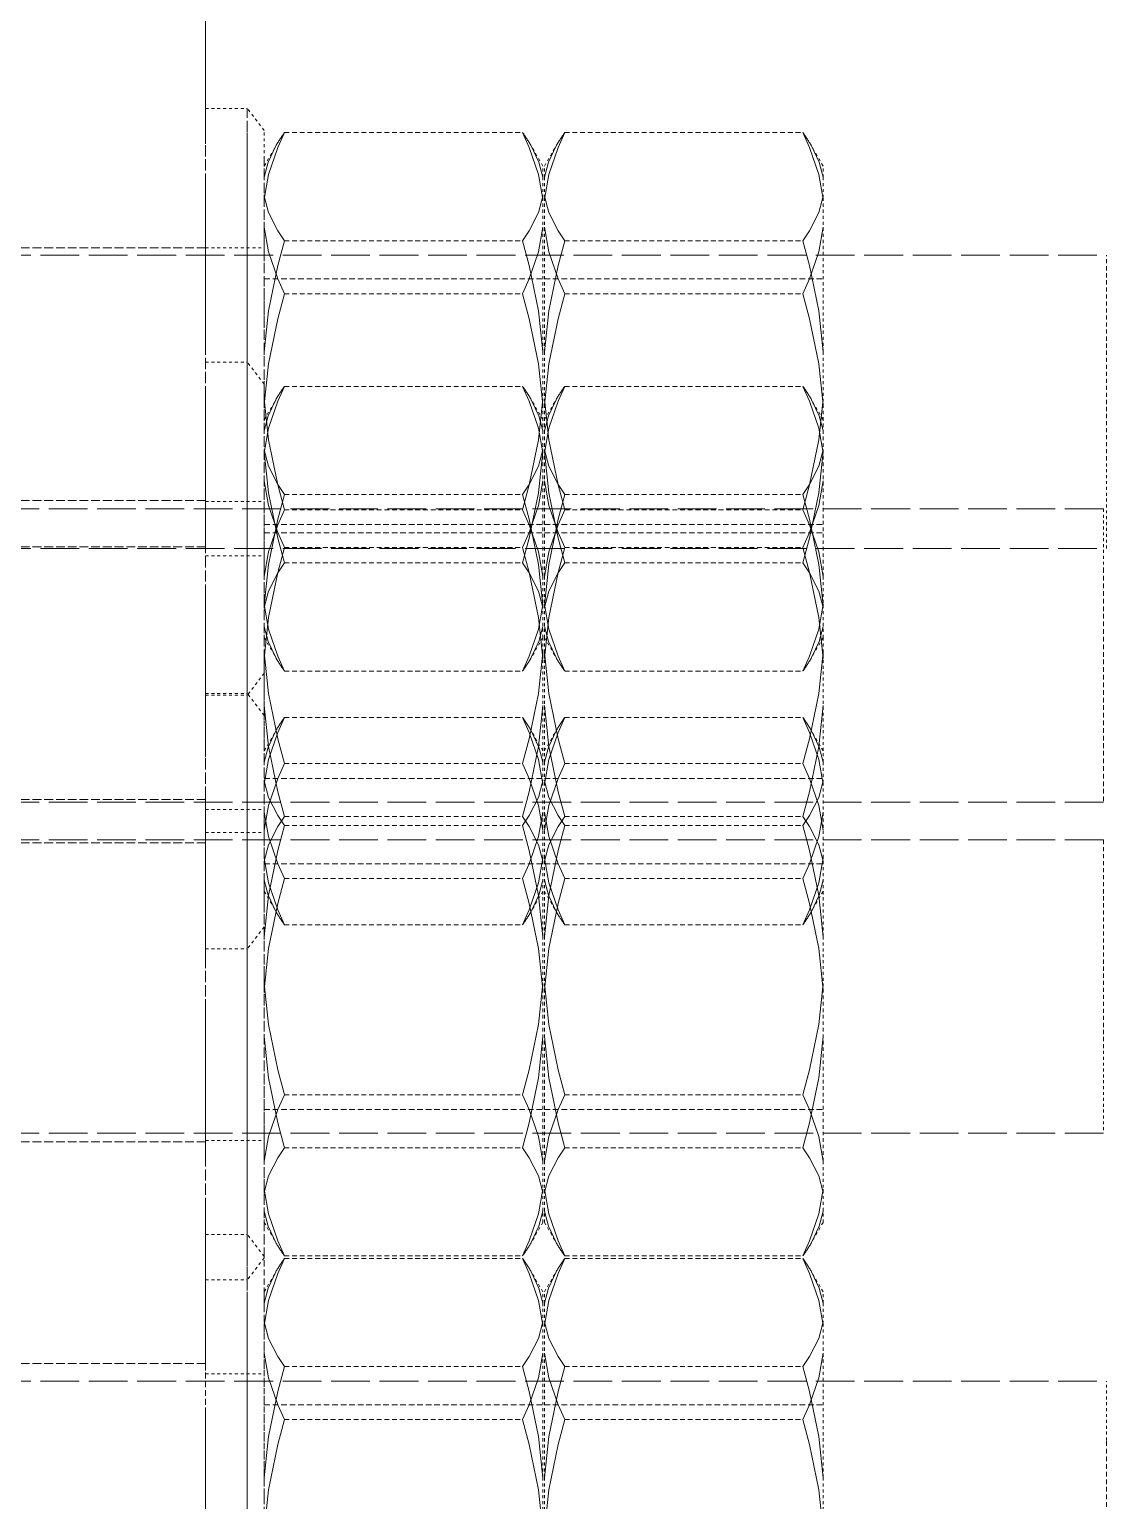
# Model space of a CAD drawing. Header units: millimetres. Extents: x 1723 to 33835, y 1764 to 24472.
# Drawn here: x 13416.9 to 13453.6, y 11437.4 to 11487.5 of the extents above; entities that cross this region are included whole.
import ezdxf

# ---------------------------------------------------------------- set-up
doc = ezdxf.new("R2010")
doc.units = ezdxf.units.MM
doc.linetypes.add('DASHED', pattern=[15, 12, -3])

# ---------------------------------------------------------------- blocks, each defined once
blk = doc.blocks.new('A$C637D7238')
at = {"color": 7, "linetype": 'DASHED', "lineweight": 13, "ltscale": 0.464721}
blk.add_line((213.301, 1132.197), (213.301, 1411.03), dxfattribs=at)
at = {"color": 7, "linetype": 'DASHED', "lineweight": 13, "ltscale": 0.001383}
for p, q in [((213.301, 1404.432), (213.301, 1405.262)), ((213.301, 1384.491), (213.301, 1385.321))]:
    blk.add_line(p, q, dxfattribs=at)
at = {"color": 7, "linetype": 'DASHED', "lineweight": 13, "ltscale": 0.002374}
for p, q in [((213.301, 1405.262), (214.725, 1405.262)), ((213.301, 1396.611), (214.725, 1396.611)), ((213.301, 1385.321), (214.725, 1385.321)), ((213.301, 1385.262), (214.725, 1385.262)), ((213.301, 1376.611), (214.725, 1376.611)), ((213.301, 1366.873), (214.725, 1366.873)), ((213.301, 1365.321), (214.725, 1365.321))]:
    blk.add_line(p, q, dxfattribs=at)
at = {"color": 7, "linetype": 'DASHED', "lineweight": 13, "ltscale": 0.031951}
for p, q in [((214.725, 1386.091), (214.725, 1405.262)), ((213.301, 1385.262), (213.301, 1404.432)), ((214.725, 1385.262), (214.725, 1404.432))]:
    blk.add_line(p, q, dxfattribs=at)
at = {"color": 7, "linetype": 'DASHED', "lineweight": 13, "ltscale": 0.001576}
for p, q in [((215.301, 1404.512), (214.725, 1405.262)), ((215.301, 1395.861), (214.725, 1396.611)), ((215.301, 1386.012), (214.725, 1385.262)), ((215.301, 1377.361), (214.725, 1376.611)), ((215.301, 1366.123), (214.725, 1366.873)), ((215.301, 1366.071), (214.725, 1365.321))]:
    blk.add_line(p, q, dxfattribs=at)
at = {"color": 7, "linetype": 'DASHED', "lineweight": 13, "ltscale": 0.001279}
for p, q in [((215.301, 1403.744), (215.301, 1404.512)), ((215.301, 1383.803), (215.301, 1384.571))]:
    blk.add_line(p, q, dxfattribs=at)
at = {"color": 7, "linetype": 'DASHED', "lineweight": 13, "ltscale": 0.013529}
for p, q in [((215.992, 1404.44), (224.109, 1404.44)), ((225.55, 1404.44), (233.667, 1404.44)), ((215.992, 1400.756), (224.109, 1400.756)), ((225.55, 1400.756), (233.667, 1400.756)), ((215.992, 1398.946), (224.109, 1398.946)), ((225.55, 1398.946), (233.667, 1398.946)), ((215.992, 1395.789), (224.109, 1395.789)), ((225.55, 1395.789), (233.667, 1395.789)), ((215.992, 1392.105), (224.109, 1392.105)), ((225.55, 1392.105), (233.667, 1392.105)), ((215.992, 1391.578), (224.109, 1391.578)), ((225.55, 1391.578), (233.667, 1391.578)), ((215.992, 1390.295), (224.109, 1390.295)), ((225.55, 1390.295), (233.667, 1390.295)), ((215.992, 1389.767), (224.109, 1389.767)), ((225.55, 1389.767), (233.667, 1389.767)), ((215.992, 1386.083), (224.109, 1386.083)), ((225.55, 1386.083), (233.667, 1386.083)), ((215.992, 1384.499), (224.109, 1384.499)), ((225.55, 1384.499), (233.667, 1384.499)), ((215.992, 1382.927), (224.109, 1382.927)), ((225.55, 1382.927), (233.667, 1382.927)), ((215.992, 1381.117), (224.109, 1381.117)), ((225.55, 1381.117), (233.667, 1381.117)), ((215.992, 1380.815), (224.109, 1380.815)), ((225.55, 1380.815), (233.667, 1380.815)), ((215.992, 1379.005), (224.109, 1379.005)), ((225.55, 1379.005), (233.667, 1379.005)), ((215.992, 1377.433), (224.109, 1377.433)), ((225.55, 1377.433), (233.667, 1377.433)), ((215.992, 1371.636), (224.109, 1371.636)), ((225.55, 1371.636), (233.667, 1371.636)), ((215.992, 1369.826), (224.109, 1369.826)), ((225.55, 1369.826), (233.667, 1369.826)), ((215.992, 1366.142), (224.109, 1366.142)), ((215.992, 1366.051), (224.109, 1366.051)), ((225.55, 1366.142), (233.667, 1366.142)), ((225.55, 1366.051), (233.667, 1366.051)), ((215.992, 1362.367), (224.109, 1362.367)), ((225.55, 1362.367), (233.667, 1362.367)), ((215.992, 1360.557), (224.109, 1360.557)), ((225.55, 1360.557), (233.667, 1360.557))]:
    blk.add_line(p, q, dxfattribs=at)
at = {"color": 7, "linetype": 'DASHED', "lineweight": 13, "ltscale": 0.001316}
for p, q in [((215.301, 1403.302), (215.696, 1403.986)), ((224.801, 1403.302), (224.406, 1403.986)), ((224.858, 1403.302), (225.253, 1403.986)), ((234.358, 1403.302), (233.964, 1403.986)), ((215.301, 1394.651), (215.696, 1395.335)), ((224.801, 1394.651), (224.406, 1395.335)), ((224.858, 1394.651), (225.253, 1395.335)), ((234.358, 1394.651), (233.964, 1395.335)), ((215.301, 1387.221), (215.696, 1386.538)), ((224.801, 1387.221), (224.406, 1386.538)), ((224.858, 1387.221), (225.253, 1386.538)), ((234.358, 1387.221), (233.964, 1386.538)), ((215.301, 1383.361), (215.696, 1384.045)), ((224.801, 1383.361), (224.406, 1384.045)), ((224.858, 1383.361), (225.253, 1384.045)), ((234.358, 1383.361), (233.964, 1384.045)), ((215.301, 1378.571), (215.696, 1377.887)), ((224.801, 1378.571), (224.406, 1377.887)), ((224.858, 1378.571), (225.253, 1377.887)), ((234.358, 1378.571), (233.964, 1377.887)), ((215.301, 1367.28), (215.696, 1366.596)), ((224.801, 1367.28), (224.406, 1366.596)), ((224.858, 1367.28), (225.253, 1366.596)), ((234.358, 1367.28), (233.964, 1366.596)), ((215.301, 1364.913), (215.696, 1365.597)), ((224.801, 1364.913), (224.406, 1365.597)), ((224.858, 1364.913), (225.253, 1365.597)), ((234.358, 1364.913), (233.964, 1365.597))]:
    blk.add_line(p, q, dxfattribs=at)
at = {"color": 7, "linetype": 'DASHED', "lineweight": 13, "ltscale": 0.029554}
for p, q in [((215.301, 1386.012), (215.301, 1403.744)), ((215.301, 1366.071), (215.301, 1383.803))]:
    blk.add_line(p, q, dxfattribs=at)
at = {"color": 7, "linetype": 'DASHED', "lineweight": 13, "ltscale": 0.000639343}
for p, q in [((215.301, 1402.918), (215.301, 1403.302)), ((224.801, 1402.918), (224.801, 1403.302)), ((224.858, 1402.918), (224.858, 1403.302)), ((234.358, 1402.918), (234.358, 1403.302)), ((215.301, 1364.529), (215.301, 1364.913)), ((224.801, 1364.529), (224.801, 1364.913)), ((224.858, 1364.529), (224.858, 1364.913)), ((234.358, 1364.529), (234.358, 1364.913))]:
    blk.add_line(p, q, dxfattribs=at)
at = {"color": 7, "linetype": 'DASHED', "lineweight": 13, "ltscale": 0.001068}
for p, q in [((215.301, 1402.918), (215.301, 1402.278)), ((224.801, 1402.918), (224.801, 1402.278)), ((224.858, 1402.918), (224.858, 1402.278)), ((234.358, 1402.918), (234.358, 1402.278)), ((215.301, 1364.529), (215.301, 1363.889)), ((224.801, 1364.529), (224.801, 1363.889)), ((224.858, 1364.529), (224.858, 1363.889)), ((234.358, 1364.529), (234.358, 1363.889))]:
    blk.add_line(p, q, dxfattribs=at)
at = {"color": 7, "linetype": 'DASHED', "lineweight": 13, "ltscale": 0.008855}
for p, q in [((215.301, 1396.964), (215.301, 1402.278)), ((224.801, 1396.964), (224.801, 1402.278)), ((224.858, 1396.964), (224.858, 1402.278)), ((234.358, 1396.964), (234.358, 1402.278)), ((215.301, 1377.024), (215.301, 1382.337)), ((224.801, 1377.024), (224.801, 1382.337)), ((224.858, 1377.024), (224.858, 1382.337)), ((234.358, 1377.024), (234.358, 1382.337)), ((215.301, 1358.576), (215.301, 1363.889)), ((224.801, 1358.576), (224.801, 1363.889)), ((224.858, 1358.576), (224.858, 1363.889)), ((234.358, 1358.576), (234.358, 1363.889))]:
    blk.add_line(p, q, dxfattribs=at)
at = {"color": 7, "linetype": 'DASHED', "lineweight": 13, "ltscale": 0.11017}
for p, q in [((177.923, 1400.262), (244.025, 1400.262)), ((177.923, 1390.261), (244.025, 1390.261)), ((177.923, 1361.873), (244.025, 1361.873))]:
    blk.add_line(p, q, dxfattribs=at)
at = {"color": 7, "linetype": 'DASHED', "lineweight": 13, "ltscale": 0.025}
for p, q in [((213.301, 1400.517), (198.301, 1400.517)), ((213.301, 1391.902), (198.301, 1391.902)), ((213.301, 1390.317), (198.301, 1390.317)), ((213.301, 1381.702), (198.301, 1381.702)), ((213.301, 1380.223), (198.301, 1380.223)), ((213.301, 1370.023), (198.301, 1370.023)), ((213.301, 1362.475), (198.301, 1362.475))]:
    blk.add_line(p, q, dxfattribs=at)
at = {"color": 7, "linetype": 'DASHED', "lineweight": 13, "ltscale": 0.003333}
for p, q in [((213.301, 1400.512), (215.301, 1400.512)), ((213.301, 1391.861), (215.301, 1391.861)), ((213.301, 1390.012), (215.301, 1390.012)), ((213.301, 1381.361), (215.301, 1381.361)), ((213.301, 1380.571), (215.301, 1380.571)), ((213.301, 1370.071), (215.301, 1370.071)), ((213.301, 1362.123), (215.301, 1362.123))]:
    blk.add_line(p, q, dxfattribs=at)
at = {"color": 7, "linetype": 'DASHED', "lineweight": 13, "ltscale": 0.011657}
for p, q in [((244.025, 1393.268), (244.025, 1400.262)), ((243.922, 1380.321), (243.922, 1373.326))]:
    blk.add_line(p, q, dxfattribs=at)
at = {"color": 7, "linetype": 'DASHED', "lineweight": 13, "ltscale": 0.015833}
for p, q in [((215.301, 1399.45), (224.801, 1399.45)), ((224.858, 1399.45), (234.358, 1399.45)), ((215.301, 1391.074), (224.801, 1391.074)), ((224.858, 1391.074), (234.358, 1391.074)), ((215.301, 1390.799), (224.801, 1390.799)), ((224.858, 1390.799), (234.358, 1390.799)), ((215.301, 1382.423), (224.801, 1382.423)), ((224.858, 1382.423), (234.358, 1382.423)), ((215.301, 1379.509), (224.801, 1379.509)), ((224.858, 1379.509), (234.358, 1379.509)), ((215.301, 1371.133), (224.801, 1371.133)), ((224.858, 1371.133), (234.358, 1371.133)), ((215.301, 1361.061), (224.801, 1361.061)), ((224.858, 1361.061), (234.358, 1361.061))]:
    blk.add_line(p, q, dxfattribs=at)
at = {"color": 7, "linetype": 'DASHED', "lineweight": 13, "ltscale": 0.030065}
for p, q in [((214.725, 1378.572), (214.725, 1396.611)), ((214.725, 1376.611), (214.725, 1394.65)), ((214.725, 1348.834), (214.725, 1366.873)), ((214.725, 1346.873), (214.725, 1364.912))]:
    blk.add_line(p, q, dxfattribs=at)
at = {"color": 7, "linetype": 'DASHED', "lineweight": 13, "ltscale": 0.00266}
for p, q in [((215.301, 1396.964), (215.301, 1395.369)), ((224.801, 1396.964), (224.801, 1395.369)), ((224.858, 1396.964), (224.858, 1395.369)), ((234.358, 1396.964), (234.358, 1395.369)), ((215.301, 1377.024), (215.301, 1375.428)), ((224.801, 1377.024), (224.801, 1375.428)), ((224.858, 1377.024), (224.858, 1375.428)), ((234.358, 1377.024), (234.358, 1375.428)), ((215.301, 1358.576), (215.301, 1356.98)), ((224.801, 1358.576), (224.801, 1356.98)), ((224.858, 1358.576), (224.858, 1356.98)), ((234.358, 1358.576), (234.358, 1356.98))]:
    blk.add_line(p, q, dxfattribs=at)
at = {"color": 7, "linetype": 'DASHED', "lineweight": 13, "ltscale": 0.010101}
for p, q in [((215.301, 1389.308), (215.301, 1395.369)), ((224.801, 1389.308), (224.801, 1395.369)), ((224.858, 1389.308), (224.858, 1395.369)), ((234.358, 1389.308), (234.358, 1395.369)), ((215.301, 1369.367), (215.301, 1375.428)), ((224.801, 1369.367), (224.801, 1375.428)), ((224.858, 1369.367), (224.858, 1375.428)), ((234.358, 1369.367), (234.358, 1375.428))]:
    blk.add_line(p, q, dxfattribs=at)
at = {"color": 7, "linetype": 'DASHED', "lineweight": 13, "ltscale": 0.00501}
for p, q in [((244.025, 1390.261), (244.025, 1393.268)), ((243.922, 1373.326), (243.922, 1370.321))]:
    blk.add_line(p, q, dxfattribs=at)
at = {"color": 7, "linetype": 'DASHED', "lineweight": 13, "ltscale": 0.11}
for p, q in [((243.922, 1391.611), (177.923, 1391.611)), ((243.922, 1381.611), (177.923, 1381.611)), ((243.922, 1380.321), (177.923, 1380.321)), ((243.922, 1370.321), (177.923, 1370.321))]:
    blk.add_line(p, q, dxfattribs=at)
at = {"color": 7, "linetype": 'DASHED', "lineweight": 13, "ltscale": 0.003377}
for p, q in [((243.922, 1391.611), (243.922, 1389.585)), ((244.025, 1359.847), (244.025, 1361.873))]:
    blk.add_line(p, q, dxfattribs=at)
at = {"color": 7, "linetype": 'DASHED', "lineweight": 13, "ltscale": 0.01329}
for p, q in [((243.922, 1389.585), (243.922, 1381.611)), ((244.025, 1351.873), (244.025, 1359.847))]:
    blk.add_line(p, q, dxfattribs=at)
at = {"color": 7, "linetype": 'DASHED', "lineweight": 13, "ltscale": 0.001592}
for p, q in [((215.301, 1389.308), (215.301, 1388.353)), ((224.801, 1389.308), (224.801, 1388.353)), ((224.858, 1389.308), (224.858, 1388.353)), ((234.358, 1389.308), (234.358, 1388.353)), ((215.301, 1369.367), (215.301, 1368.412)), ((224.801, 1369.367), (224.801, 1368.412)), ((224.858, 1369.367), (224.858, 1368.412)), ((234.358, 1369.367), (234.358, 1368.412))]:
    blk.add_line(p, q, dxfattribs=at)
at = {"color": 7, "linetype": 'DASHED', "lineweight": 13, "ltscale": 0.001886}
for p, q in [((215.301, 1387.221), (215.301, 1388.353)), ((224.801, 1387.221), (224.801, 1388.353)), ((224.858, 1387.221), (224.858, 1388.353)), ((234.358, 1387.221), (234.358, 1388.353)), ((215.301, 1367.28), (215.301, 1368.412)), ((224.801, 1367.28), (224.801, 1368.412)), ((224.858, 1367.28), (224.858, 1368.412)), ((234.358, 1367.28), (234.358, 1368.412))]:
    blk.add_line(p, q, dxfattribs=at)
at = {"color": 7, "linetype": 'DASHED', "lineweight": 13, "ltscale": 0.00083847}
for p, q in [((224.801, 1387.221), (224.801, 1386.718)), ((224.858, 1387.221), (224.858, 1386.718)), ((234.358, 1387.221), (234.358, 1386.718))]:
    blk.add_line(p, q, dxfattribs=at)
at = {"color": 7, "linetype": 'DASHED', "lineweight": 13, "ltscale": 0.003579}
blk.add_line((215.301, 1384.571), (215.301, 1386.718), dxfattribs=at)
at = {"color": 7, "linetype": 'DASHED', "lineweight": 13, "ltscale": 0.005596}
for p, q in [((224.801, 1383.361), (224.801, 1386.718)), ((224.858, 1383.361), (224.858, 1386.718)), ((234.358, 1383.361), (234.358, 1386.718))]:
    blk.add_line(p, q, dxfattribs=at)
at = {"color": 7, "linetype": 'DASHED', "lineweight": 13, "ltscale": 0.004212}
blk.add_line((215.301, 1383.484), (215.301, 1386.012), dxfattribs=at)
at = {"color": 7, "linetype": 'DASHED', "lineweight": 13, "ltscale": 0.000214767}
blk.add_line((213.301, 1385.132), (213.301, 1385.261), dxfattribs=at)
at = {"color": 7, "linetype": 'DASHED', "lineweight": 13, "ltscale": 0.03195}
for p, q in [((214.725, 1366.15), (214.725, 1385.321)), ((213.301, 1365.321), (213.301, 1384.491)), ((214.725, 1365.321), (214.725, 1384.491))]:
    blk.add_line(p, q, dxfattribs=at)
at = {"color": 7, "linetype": 'DASHED', "lineweight": 13, "ltscale": 0.001575}
blk.add_line((215.301, 1384.571), (214.725, 1385.321), dxfattribs=at)
at = {"color": 7, "linetype": 'DASHED', "lineweight": 13, "ltscale": 0.000639725}
for p, q in [((215.301, 1382.977), (215.301, 1383.361)), ((224.801, 1382.977), (224.801, 1383.361)), ((224.858, 1382.977), (224.858, 1383.361)), ((234.358, 1382.977), (234.358, 1383.361))]:
    blk.add_line(p, q, dxfattribs=at)
at = {"color": 7, "linetype": 'DASHED', "lineweight": 13, "ltscale": 0.001067}
for p, q in [((215.301, 1382.977), (215.301, 1382.337)), ((224.801, 1382.977), (224.801, 1382.337)), ((224.858, 1382.977), (224.858, 1382.337)), ((234.358, 1382.977), (234.358, 1382.337))]:
    blk.add_line(p, q, dxfattribs=at)
at = {"color": 7, "linetype": 'DASHED', "lineweight": 13, "ltscale": 0.017611}
blk.add_line((215.301, 1355.505), (215.301, 1366.071), dxfattribs=at)
at = {"color": 7, "linetype": 'DASHED', "lineweight": 13, "ltscale": 0.016544}
blk.add_line((213.301, 1355.394), (213.301, 1365.321), dxfattribs=at)
at = {"color": 7, "linetype": 'DASHED', "lineweight": 13}
for points in [[(215.301, 1402.17), (215.451, 1403.01), (215.763, 1403.932), (215.992, 1404.44)], [(224.801, 1402.17), (224.65, 1403.01), (224.338, 1403.932), (224.109, 1404.44)], [(224.858, 1402.17), (225.009, 1403.01), (225.321, 1403.932), (225.55, 1404.44)], [(234.358, 1402.17), (234.208, 1403.01), (233.896, 1403.932), (233.667, 1404.44)], [(215.301, 1402.918), (215.432, 1403.43), (215.696, 1403.986)], [(224.801, 1402.918), (224.669, 1403.43), (224.406, 1403.986)], [(224.858, 1402.918), (224.99, 1403.43), (225.253, 1403.986)], [(234.358, 1402.918), (234.227, 1403.43), (233.964, 1403.986)], [(215.301, 1402.278), (215.451, 1401.715), (215.763, 1401.096), (215.992, 1400.756)], [(224.801, 1402.278), (224.65, 1401.715), (224.338, 1401.096), (224.109, 1400.756)], [(224.858, 1402.278), (225.009, 1401.715), (225.321, 1401.096), (225.55, 1400.756)], [(234.358, 1402.278), (234.208, 1401.715), (233.896, 1401.096), (233.667, 1400.756)], [(215.301, 1401.215), (215.451, 1400.376), (215.763, 1399.454), (215.992, 1398.946)], [(224.801, 1401.215), (224.65, 1400.376), (224.338, 1399.454), (224.109, 1398.946)], [(224.858, 1401.215), (225.009, 1400.376), (225.321, 1399.454), (225.55, 1398.946)], [(234.358, 1401.215), (234.208, 1400.376), (233.896, 1399.454), (233.667, 1398.946)], [(215.301, 1396.964), (215.451, 1398.367), (215.763, 1399.907), (215.992, 1400.756)], [(224.801, 1396.964), (224.65, 1398.367), (224.338, 1399.907), (224.109, 1400.756)], [(224.858, 1396.964), (225.009, 1398.367), (225.321, 1399.907), (225.55, 1400.756)], [(234.358, 1396.964), (234.208, 1398.367), (233.896, 1399.907), (233.667, 1400.756)], [(215.301, 1395.154), (215.451, 1396.557), (215.763, 1398.097), (215.992, 1398.946)], [(224.801, 1395.154), (224.65, 1396.557), (224.338, 1398.097), (224.109, 1398.946)], [(224.858, 1395.154), (225.009, 1396.557), (225.321, 1398.097), (225.55, 1398.946)], [(234.358, 1395.154), (234.208, 1396.557), (233.896, 1398.097), (233.667, 1398.946)], [(215.301, 1393.52), (215.451, 1394.359), (215.763, 1395.281), (215.992, 1395.789)], [(224.801, 1393.52), (224.65, 1394.359), (224.338, 1395.281), (224.109, 1395.789)], [(224.858, 1393.52), (225.009, 1394.359), (225.321, 1395.281), (225.55, 1395.789)], [(234.358, 1393.52), (234.208, 1394.359), (233.896, 1395.281), (233.667, 1395.789)], [(215.301, 1395.369), (215.451, 1393.966), (215.763, 1392.426), (215.992, 1391.578)], [(215.301, 1394.267), (215.432, 1394.78), (215.696, 1395.335)], [(224.801, 1395.369), (224.65, 1393.966), (224.338, 1392.426), (224.109, 1391.578)], [(224.801, 1394.267), (224.669, 1394.78), (224.406, 1395.335)], [(224.858, 1395.369), (225.009, 1393.966), (225.321, 1392.426), (225.55, 1391.578)], [(224.858, 1394.267), (224.99, 1394.78), (225.253, 1395.335)], [(234.358, 1395.369), (234.208, 1393.966), (233.896, 1392.426), (233.667, 1391.578)], [(234.358, 1394.267), (234.227, 1394.78), (233.964, 1395.335)], [(215.301, 1393.627), (215.451, 1393.064), (215.763, 1392.446), (215.992, 1392.105)], [(215.301, 1393.559), (215.451, 1392.156), (215.763, 1390.616), (215.992, 1389.767)], [(224.801, 1393.627), (224.65, 1393.064), (224.338, 1392.446), (224.109, 1392.105)], [(224.801, 1393.559), (224.65, 1392.156), (224.338, 1390.616), (224.109, 1389.767)], [(224.858, 1393.627), (225.009, 1393.064), (225.321, 1392.446), (225.55, 1392.105)], [(224.858, 1393.559), (225.009, 1392.156), (225.321, 1390.616), (225.55, 1389.767)], [(234.358, 1393.627), (234.208, 1393.064), (233.896, 1392.446), (233.667, 1392.105)], [(234.358, 1393.559), (234.208, 1392.156), (233.896, 1390.616), (233.667, 1389.767)], [(215.301, 1392.564), (215.451, 1391.725), (215.763, 1390.803), (215.992, 1390.295)], [(224.801, 1392.564), (224.65, 1391.725), (224.338, 1390.803), (224.109, 1390.295)], [(224.858, 1392.564), (225.009, 1391.725), (225.321, 1390.803), (225.55, 1390.295)], [(234.358, 1392.564), (234.208, 1391.725), (233.896, 1390.803), (233.667, 1390.295)], [(215.301, 1388.314), (215.451, 1389.716), (215.763, 1391.256), (215.992, 1392.105)], [(224.801, 1388.314), (224.65, 1389.716), (224.338, 1391.256), (224.109, 1392.105)], [(224.858, 1388.314), (225.009, 1389.716), (225.321, 1391.256), (225.55, 1392.105)], [(234.358, 1388.314), (234.208, 1389.716), (233.896, 1391.256), (233.667, 1392.105)], [(215.301, 1389.308), (215.451, 1390.147), (215.763, 1391.069), (215.992, 1391.578)], [(224.801, 1389.308), (224.65, 1390.147), (224.338, 1391.069), (224.109, 1391.578)], [(224.858, 1389.308), (225.009, 1390.147), (225.321, 1391.069), (225.55, 1391.578)], [(234.358, 1389.308), (234.208, 1390.147), (233.896, 1391.069), (233.667, 1391.578)], [(215.301, 1386.504), (215.451, 1387.906), (215.763, 1389.446), (215.992, 1390.295)], [(224.801, 1386.504), (224.65, 1387.906), (224.338, 1389.446), (224.109, 1390.295)], [(224.858, 1386.504), (225.009, 1387.906), (225.321, 1389.446), (225.55, 1390.295)], [(234.358, 1386.504), (234.208, 1387.906), (233.896, 1389.446), (233.667, 1390.295)], [(215.301, 1388.246), (215.451, 1388.809), (215.763, 1389.427), (215.992, 1389.767)], [(224.801, 1388.246), (224.65, 1388.809), (224.338, 1389.427), (224.109, 1389.767)], [(224.858, 1388.246), (225.009, 1388.809), (225.321, 1389.427), (225.55, 1389.767)], [(234.358, 1388.246), (234.208, 1388.809), (233.896, 1389.427), (233.667, 1389.767)], [(215.301, 1388.353), (215.451, 1387.513), (215.763, 1386.591), (215.992, 1386.083)], [(224.801, 1388.353), (224.65, 1387.513), (224.338, 1386.591), (224.109, 1386.083)], [(224.858, 1388.353), (225.009, 1387.513), (225.321, 1386.591), (225.55, 1386.083)], [(234.358, 1388.353), (234.208, 1387.513), (233.896, 1386.591), (233.667, 1386.083)], [(215.301, 1387.605), (215.432, 1387.093), (215.696, 1386.538)], [(224.801, 1387.605), (224.669, 1387.093), (224.406, 1386.538)], [(224.858, 1387.605), (224.99, 1387.093), (225.253, 1386.538)], [(234.358, 1387.605), (234.227, 1387.093), (233.964, 1386.538)], [(215.301, 1386.718), (215.451, 1385.316), (215.763, 1383.775), (215.992, 1382.927)], [(224.801, 1386.718), (224.65, 1385.316), (224.338, 1383.775), (224.109, 1382.927)], [(224.858, 1386.718), (225.009, 1385.316), (225.321, 1383.775), (225.55, 1382.927)], [(234.358, 1386.718), (234.208, 1385.316), (233.896, 1383.775), (233.667, 1382.927)], [(215.301, 1384.908), (215.451, 1383.506), (215.763, 1381.965), (215.992, 1381.117)], [(224.801, 1384.908), (224.65, 1383.506), (224.338, 1381.965), (224.109, 1381.117)], [(224.858, 1384.908), (225.009, 1383.506), (225.321, 1381.965), (225.55, 1381.117)], [(234.358, 1384.908), (234.208, 1383.506), (233.896, 1381.965), (233.667, 1381.117)], [(215.301, 1382.23), (215.451, 1383.069), (215.763, 1383.991), (215.992, 1384.499)], [(215.301, 1382.977), (215.432, 1383.49), (215.696, 1384.045)], [(224.801, 1382.23), (224.65, 1383.069), (224.338, 1383.991), (224.109, 1384.499)], [(224.801, 1382.977), (224.669, 1383.49), (224.406, 1384.045)], [(224.858, 1382.23), (225.009, 1383.069), (225.321, 1383.991), (225.55, 1384.499)], [(224.858, 1382.977), (224.99, 1383.49), (225.253, 1384.045)], [(234.358, 1382.23), (234.208, 1383.069), (233.896, 1383.991), (233.667, 1384.499)], [(234.358, 1382.977), (234.227, 1383.49), (233.964, 1384.045)], [(215.301, 1380.657), (215.451, 1381.497), (215.763, 1382.419), (215.992, 1382.927)], [(224.801, 1380.657), (224.65, 1381.497), (224.338, 1382.419), (224.109, 1382.927)], [(224.858, 1380.657), (225.009, 1381.497), (225.321, 1382.419), (225.55, 1382.927)], [(234.358, 1380.657), (234.208, 1381.497), (233.896, 1382.419), (233.667, 1382.927)], [(215.301, 1382.337), (215.451, 1381.774), (215.763, 1381.155), (215.992, 1380.815)], [(224.801, 1382.337), (224.65, 1381.774), (224.338, 1381.155), (224.109, 1380.815)], [(224.858, 1382.337), (225.009, 1381.774), (225.321, 1381.155), (225.55, 1380.815)], [(234.358, 1382.337), (234.208, 1381.774), (233.896, 1381.155), (233.667, 1380.815)], [(215.301, 1381.274), (215.451, 1380.435), (215.763, 1379.513), (215.992, 1379.005)], [(215.301, 1379.595), (215.451, 1380.158), (215.763, 1380.776), (215.992, 1381.117)], [(224.801, 1381.274), (224.65, 1380.435), (224.338, 1379.513), (224.109, 1379.005)], [(224.801, 1379.595), (224.65, 1380.158), (224.338, 1380.776), (224.109, 1381.117)], [(224.858, 1381.274), (225.009, 1380.435), (225.321, 1379.513), (225.55, 1379.005)], [(224.858, 1379.595), (225.009, 1380.158), (225.321, 1380.776), (225.55, 1381.117)], [(234.358, 1381.274), (234.208, 1380.435), (233.896, 1379.513), (233.667, 1379.005)], [(234.358, 1379.595), (234.208, 1380.158), (233.896, 1380.776), (233.667, 1381.117)], [(215.301, 1377.024), (215.451, 1378.426), (215.763, 1379.966), (215.992, 1380.815)], [(224.801, 1377.024), (224.65, 1378.426), (224.338, 1379.966), (224.109, 1380.815)], [(224.858, 1377.024), (225.009, 1378.426), (225.321, 1379.966), (225.55, 1380.815)], [(234.358, 1377.024), (234.208, 1378.426), (233.896, 1379.966), (233.667, 1380.815)], [(215.301, 1379.702), (215.451, 1378.863), (215.763, 1377.941), (215.992, 1377.433)], [(224.801, 1379.702), (224.65, 1378.863), (224.338, 1377.941), (224.109, 1377.433)], [(224.858, 1379.702), (225.009, 1378.863), (225.321, 1377.941), (225.55, 1377.433)], [(234.358, 1379.702), (234.208, 1378.863), (233.896, 1377.941), (233.667, 1377.433)], [(215.301, 1375.213), (215.451, 1376.616), (215.763, 1378.156), (215.992, 1379.005)], [(224.801, 1375.213), (224.65, 1376.616), (224.338, 1378.156), (224.109, 1379.005)], [(224.858, 1375.213), (225.009, 1376.616), (225.321, 1378.156), (225.55, 1379.005)], [(234.358, 1375.213), (234.208, 1376.616), (233.896, 1378.156), (233.667, 1379.005)], [(215.301, 1378.954), (215.432, 1378.442), (215.696, 1377.887)], [(224.801, 1378.954), (224.669, 1378.442), (224.406, 1377.887)], [(224.858, 1378.954), (224.99, 1378.442), (225.253, 1377.887)], [(234.358, 1378.954), (234.227, 1378.442), (233.964, 1377.887)], [(215.301, 1375.428), (215.451, 1374.025), (215.763, 1372.485), (215.992, 1371.636)], [(224.801, 1375.428), (224.65, 1374.025), (224.338, 1372.485), (224.109, 1371.636)], [(224.858, 1375.428), (225.009, 1374.025), (225.321, 1372.485), (225.55, 1371.636)], [(234.358, 1375.428), (234.208, 1374.025), (233.896, 1372.485), (233.667, 1371.636)], [(215.301, 1373.618), (215.451, 1372.215), (215.763, 1370.675), (215.992, 1369.826)], [(224.801, 1373.618), (224.65, 1372.215), (224.338, 1370.675), (224.109, 1369.826)], [(224.858, 1373.618), (225.009, 1372.215), (225.321, 1370.675), (225.55, 1369.826)], [(234.358, 1373.618), (234.208, 1372.215), (233.896, 1370.675), (233.667, 1369.826)], [(215.301, 1369.367), (215.451, 1370.207), (215.763, 1371.129), (215.992, 1371.636)], [(224.801, 1369.367), (224.65, 1370.207), (224.338, 1371.129), (224.109, 1371.636)], [(224.858, 1369.367), (225.009, 1370.207), (225.321, 1371.129), (225.55, 1371.636)], [(234.358, 1369.367), (234.208, 1370.207), (233.896, 1371.129), (233.667, 1371.636)], [(215.301, 1368.305), (215.451, 1368.868), (215.763, 1369.486), (215.992, 1369.826)], [(224.801, 1368.305), (224.65, 1368.868), (224.338, 1369.486), (224.109, 1369.826)], [(224.858, 1368.305), (225.009, 1368.868), (225.321, 1369.486), (225.55, 1369.826)], [(234.358, 1368.305), (234.208, 1368.868), (233.896, 1369.486), (233.667, 1369.826)], [(215.301, 1368.412), (215.451, 1367.572), (215.763, 1366.65), (215.992, 1366.142)], [(224.801, 1368.412), (224.65, 1367.572), (224.338, 1366.65), (224.109, 1366.142)], [(224.858, 1368.412), (225.009, 1367.572), (225.321, 1366.65), (225.55, 1366.142)], [(234.358, 1368.412), (234.208, 1367.572), (233.896, 1366.65), (233.667, 1366.142)], [(215.301, 1367.664), (215.432, 1367.152), (215.696, 1366.596)], [(224.801, 1367.664), (224.669, 1367.152), (224.406, 1366.596)], [(224.858, 1367.664), (224.99, 1367.152), (225.253, 1366.596)], [(234.358, 1367.664), (234.227, 1367.152), (233.964, 1366.596)], [(215.301, 1363.782), (215.451, 1364.621), (215.763, 1365.543), (215.992, 1366.051)], [(224.801, 1363.782), (224.65, 1364.621), (224.338, 1365.543), (224.109, 1366.051)], [(224.858, 1363.782), (225.009, 1364.621), (225.321, 1365.543), (225.55, 1366.051)], [(234.358, 1363.782), (234.208, 1364.621), (233.896, 1365.543), (233.667, 1366.051)], [(215.301, 1364.529), (215.432, 1365.042), (215.696, 1365.597)], [(224.801, 1364.529), (224.669, 1365.042), (224.406, 1365.597)], [(224.858, 1364.529), (224.99, 1365.042), (225.253, 1365.597)], [(234.358, 1364.529), (234.227, 1365.042), (233.964, 1365.597)], [(215.301, 1363.889), (215.451, 1363.326), (215.763, 1362.708), (215.992, 1362.367)], [(224.801, 1363.889), (224.65, 1363.326), (224.338, 1362.708), (224.109, 1362.367)], [(224.858, 1363.889), (225.009, 1363.326), (225.321, 1362.708), (225.55, 1362.367)], [(234.358, 1363.889), (234.208, 1363.326), (233.896, 1362.708), (233.667, 1362.367)], [(215.301, 1362.827), (215.451, 1361.987), (215.763, 1361.065), (215.992, 1360.557)], [(224.801, 1362.827), (224.65, 1361.987), (224.338, 1361.065), (224.109, 1360.557)], [(224.858, 1362.827), (225.009, 1361.987), (225.321, 1361.065), (225.55, 1360.557)], [(234.358, 1362.827), (234.208, 1361.987), (233.896, 1361.065), (233.667, 1360.557)], [(215.301, 1358.576), (215.451, 1359.978), (215.763, 1361.518), (215.992, 1362.367)], [(224.801, 1358.576), (224.65, 1359.978), (224.338, 1361.518), (224.109, 1362.367)], [(224.858, 1358.576), (225.009, 1359.978), (225.321, 1361.518), (225.55, 1362.367)], [(234.358, 1358.576), (234.208, 1359.978), (233.896, 1361.518), (233.667, 1362.367)], [(215.301, 1356.766), (215.451, 1358.168), (215.763, 1359.708), (215.992, 1360.557)], [(224.801, 1356.766), (224.65, 1358.168), (224.338, 1359.708), (224.109, 1360.557)], [(224.858, 1356.766), (225.009, 1358.168), (225.321, 1359.708), (225.55, 1360.557)], [(234.358, 1356.766), (234.208, 1358.168), (233.896, 1359.708), (233.667, 1360.557)]]:
    blk.add_lwpolyline(points, dxfattribs=at)
for centre, start, end in [((220.263, 1401.326), 143.9045, 149.7877), ((219.839, 1401.326), 30.2123, 36.0955), ((229.82, 1401.326), 143.9045, 149.7877), ((229.397, 1401.326), 30.2123, 36.0955), ((220.263, 1392.676), 143.9045, 149.7877), ((219.839, 1392.676), 30.2123, 36.0955), ((229.82, 1392.676), 143.9045, 149.7877), ((229.397, 1392.676), 30.2123, 36.0955), ((220.263, 1389.197), 210.2123, 216.0955), ((219.839, 1389.197), 323.9045, 329.7877), ((229.82, 1389.197), 210.2123, 216.0955), ((229.397, 1389.197), 323.9045, 329.7877), ((220.263, 1381.385), 143.9045, 149.7877), ((219.839, 1381.385), 30.2123, 36.0955), ((229.82, 1381.385), 143.9045, 149.7877), ((229.397, 1381.385), 30.2123, 36.0955), ((220.263, 1380.546), 210.2123, 216.0955), ((219.839, 1380.546), 323.9045, 329.7877), ((229.82, 1380.546), 210.2123, 216.0955), ((229.397, 1380.546), 323.9045, 329.7877), ((220.263, 1369.256), 210.2123, 216.0955), ((219.839, 1369.256), 323.9045, 329.7877), ((229.82, 1369.256), 210.2123, 216.0955), ((229.397, 1369.256), 323.9045, 329.7877), ((220.263, 1362.938), 143.9045, 149.7877), ((219.839, 1362.938), 30.2123, 36.0955), ((229.82, 1362.938), 143.9045, 149.7877), ((229.397, 1362.938), 30.2123, 36.0955)]:
    blk.add_arc(centre, 5.285, start, end, dxfattribs=at)
blk = doc.blocks.new('1')
at = {"color": 7}
blk.add_blockref('A$C637D7238', (13209.568, 10079.58), dxfattribs=at)

msp = doc.modelspace()

# ---------------------------------------------------------------- block references
msp.add_blockref('1', (0, 0))

doc.saveas('drawing.dxf')
